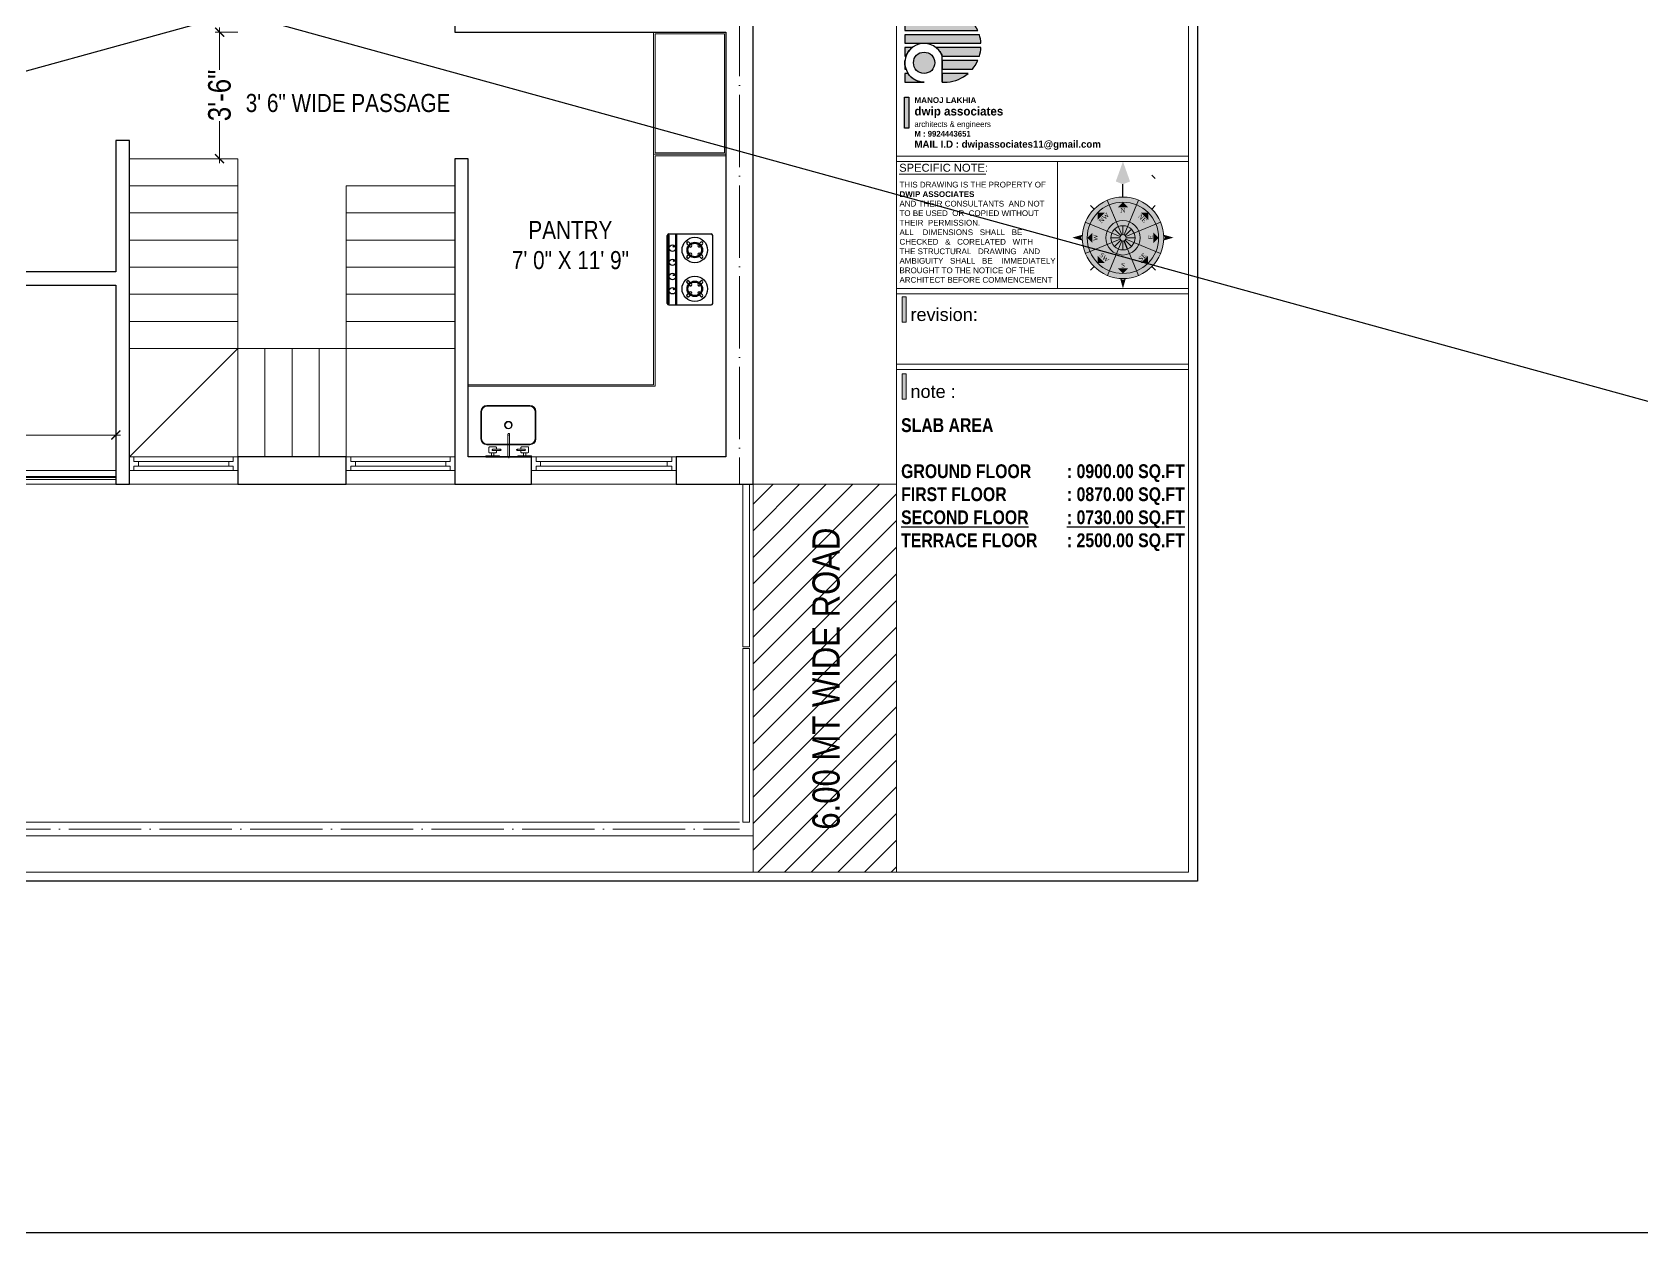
# Model space of a CAD drawing. Header units: millimetres. Extents: x 56222 to 120458, y -162468 to -121287.
# Drawn here: x 114978 to 115512, y -158693 to -158295 of the extents above; entities that cross this region are included whole.
import ezdxf
from ezdxf.enums import TextEntityAlignment as Align

# ---------------------------------------------------------------- set-up
doc = ezdxf.new("R2010")
doc.units = ezdxf.units.MM
doc.header["$MEASUREMENT"] = 0
doc.header["$PDMODE"] = 35
doc.linetypes.add('ACAD_ISO04W100', pattern=[30, 24, -3, 0, -3])
doc.layers.get('Defpoints').update_dxf_attribs({"color": 220})
for name, color, linetype, lineweight in [('Farniture', 59, 'Continuous', 25), ('FIRST FLOOR', 7, 'Continuous', 9), ('FIRST FLOOR  ( PLINE )', 5, 'Continuous', 30), ('FIRST FLOOR ( DIM )', 250, 'Continuous', 9), ('FIRST FLOOR ( DW_RAIL )', 7, 'Continuous', 9), ('FIRST FLOOR ( STAIR )', 45, 'Continuous', 9), ('FIRST FLOOR ( TEXT )', 7, 'Continuous', 9), ('FURNITURE', 59, 'Continuous', 9), ('GROUND FLOOR', 7, 'Continuous', 9), ('plot boundary', 26, 'Continuous', 30), ('SECOND FLOOR  ( PLINE )', 251, 'Continuous', 30), ('STAIRCASE', 45, 'Continuous', 25), ('X_PLOT', 1, 'Continuous', 9), ('X_PLOT ( HATCH )', 251, 'Continuous', 9), ('X_PLot_', 250, 'Continuous', 9), ('X_SHEET', 7, 'Continuous', 9), ('ZZ_PRESENTATION _( 21~05 )', 251, 'Continuous', 9)]:
    doc.layers.add(name, color=color, linetype=linetype, lineweight=lineweight)
doc.layers.add('GROUND FLOOR  ( Text )', color=251, linetype='Continuous')
doc.styles.add('Cn_BT_7½', font='swissc.ttf', dxfattribs={"height": 7.5})
doc.styles.add('DUTCH801', font='dutcheb.ttf', dxfattribs={"height": 6.5})
doc.styles.add('KATHA', font='swissc.ttf')
doc.styles.get("Standard").update_dxf_attribs({"font": 'arial.ttf', "height": 6})
doc.dimstyles.new('Cn_BT_7½', dxfattribs={"dimtxt": 9, "dimasz": 3, "dimexe": 1.5, "dimexo": 0, "dimgap": 0.09, "dimtad": 0, "dimdec": 3, "dimzin": 3, "dimdsep": 46, "dimlunit": 4, "dimtxsty": 'Cn_BT_7½', "dimblk": 'ARCHTICK', "dimcen": 0.09, "dimdle": 1.5, "dimclrd": 251, "dimclre": 251, "dimclrt": 14, "dimadec": 0, "dimazin": 0, "dimtfac": 0.75, "dimtdec": 3, "dimtofl": 0, "dimtmove": 0, "dimatfit": 3, "dimfxl": 0, "dimtolj": 1, "dimtzin": 0, "dimlwd": 15, "dimlwe": 15, "dimarcsym": 0})

# ---------------------------------------------------------------- blocks, each defined once
blk = doc.blocks.new('_ArchTick')
at = {"color": 0, "linetype": 'ByBlock', "const_width": 0.15}
blk.add_lwpolyline([(-0.5, -0.5), (0.5, 0.5)], dxfattribs=at)
blk = doc.blocks.new('*D301')
at = {"layer": 'Defpoints', "color": 0, "transparency": 16777216}
for p in [(114804.94, -158428.59), (114804.94, -158435.88), (115005.94, -158435.88)]:
    blk.add_point(p, dxfattribs=at)
at = {"layer": 'FIRST FLOOR ( DIM )', "color": 251, "lineweight": 15, "transparency": 16777216}
for p, q in [((114804.94, -158435.88), (114804.94, -158427.09)), ((115005.94, -158435.88), (115005.94, -158427.09)), ((114803.44, -158428.59), (114894.58, -158428.59)), ((115007.44, -158428.59), (114916.3, -158428.59))]:
    blk.add_line(p, q, dxfattribs=at)
at = {"layer": 'FIRST FLOOR ( DIM )', "color": 251, "lineweight": 15, "transparency": 16777216, "xscale": 3, "yscale": 3, "zscale": 3, "rotation": 180}
blk.add_blockref('_ArchTick', (114804.94, -158428.59), dxfattribs=at)
at = {"layer": 'FIRST FLOOR ( DIM )', "color": 251, "lineweight": 15, "transparency": 16777216, "xscale": 3, "yscale": 3, "zscale": 3}
blk.add_blockref('_ArchTick', (115005.94, -158428.59), dxfattribs=at)
at = {"layer": 'FIRST FLOOR ( DIM )', "color": 14, "transparency": 16777216, "insert": (114905.44, -158428.59), "char_height": 7.5, "attachment_point": 5, "style": 'Cn_BT_7½'}
blk.add_mtext('\\A1;16\'-9"', dxfattribs=at)
blk = doc.blocks.new('*D300')
at = {"layer": 'Defpoints', "color": 0, "transparency": 16777216}
for p in [(115040.37, -158294.88), (115046.44, -158294.88), (115046.44, -158336.88)]:
    blk.add_point(p, dxfattribs=at)
at = {"layer": 'FIRST FLOOR ( DIM )', "color": 251, "lineweight": 15, "transparency": 16777216}
for p, q in [((115040.37, -158293.38), (115040.37, -158307.33)), ((115046.44, -158294.88), (115038.87, -158294.88)), ((115040.37, -158338.38), (115040.37, -158324.44)), ((115046.44, -158336.88), (115038.87, -158336.88))]:
    blk.add_line(p, q, dxfattribs=at)
at = {"layer": 'FIRST FLOOR ( DIM )', "color": 251, "lineweight": 15, "transparency": 16777216, "xscale": 3, "yscale": 3, "zscale": 3}
for p, rotation in [((115040.37, -158294.88), 90), ((115040.37, -158336.88), 270)]:
    blk.add_blockref('_ArchTick', p, dxfattribs=dict(at, rotation=rotation))
at = {"layer": 'FIRST FLOOR ( DIM )', "color": 14, "transparency": 16777216, "insert": (115040.37, -158315.88), "char_height": 7.5, "attachment_point": 5, "rotation": 90, "style": 'Cn_BT_7½'}
blk.add_mtext('\\A1;3\'-6"', dxfattribs=at)
blk = doc.blocks.new('NORTH')
h = blk.add_hatch(color=9)
h.set_gradient(color1=(201, 201, 201), color2=(237, 237, 237), one_color=1, tint=0.93, name='SPHERICAL')
edge = h.paths.add_edge_path()
edge.add_arc((329168.36, -156620.06), 24.14, 0, 360)
at = {"layer": 'X_SHEET'}
for color, points in [(224, [(329168.39, -156574.83), (329168.37, -156588.36), (329164.15, -156586.66)]), (230, [(329172.6, -156586.67), (329168.37, -156588.36), (329168.39, -156574.83)]), (47, [(329165.31, -156601.96), (329168.36, -156598.92), (329171.4, -156601.97)]), (47, [(329153.43, -156609.39), (329153.44, -156605.09), (329157.74, -156605.09)]), (47, [(329179.03, -156605.13), (329183.33, -156605.13), (329183.33, -156609.44)]), (224, [(329143.42, -156619.93), (329144.27, -156618.24), (329138.35, -156619.94)]), (230, [(329144.27, -156621.62), (329143.42, -156619.93), (329138.35, -156619.94)]), (47, [(329147.22, -156620.03), (329150.27, -156616.99), (329150.26, -156623.08)]), (47, [(329186.45, -156623.1), (329186.46, -156617.01), (329189.5, -156620.06)]), (230, [(329192.45, -156621.62), (329193.3, -156619.93), (329198.37, -156619.94)]), (224, [(329193.3, -156619.93), (329192.46, -156618.24), (329198.37, -156619.94)]), (47, [(329153.39, -156634.98), (329153.4, -156630.68), (329157.7, -156634.99)]), (47, [(329171.38, -156638.16), (329165.29, -156638.15), (329168.33, -156641.2)]), (47, [(329178.98, -156635.02), (329183.29, -156630.72), (329183.29, -156635.03)]), (230, [(329166.68, -156644.13), (329168.37, -156644.98), (329168.36, -156650.06)]), (224, [(329168.37, -156644.98), (329170.06, -156644.14), (329168.36, -156650.06)])]:
    blk.add_hatch(color=color, dxfattribs=at).paths.add_polyline_path(points)
at = {"color": 254, "lineweight": 5}
for p, q in [((329185.43, -156582.85), (329187.55, -156584.97)), ((329166.49, -156620.06), (329161.19, -156620.06)), ((329167.03, -156618.73), (329163.29, -156614.98)), ((329168.36, -156618.18), (329168.36, -156612.88)), ((329169.69, -156618.73), (329173.44, -156614.98)), ((329170.24, -156620.06), (329175.54, -156620.06)), ((329167.03, -156621.39), (329163.29, -156625.13)), ((329168.36, -156621.93), (329168.36, -156627.23)), ((329169.69, -156621.39), (329173.44, -156625.13))]:
    blk.add_line(p, q, dxfattribs=at)
at = {"color": 250, "lineweight": 9}
for p, q in [((329151.3, -156602.99), (329149.18, -156600.87)), ((329167.64, -156618.32), (329159.12, -156597.75)), ((329169.08, -156618.32), (329177.6, -156597.75)), ((329185.43, -156602.99), (329187.55, -156600.87)), ((329146.06, -156610.82), (329166.63, -156619.34)), ((329170.1, -156619.34), (329190.67, -156610.82)), ((329146.06, -156629.3), (329166.63, -156620.78)), ((329159.12, -156642.36), (329167.64, -156621.79)), ((329177.6, -156642.36), (329169.08, -156621.79)), ((329170.1, -156620.78), (329190.67, -156629.3)), ((329151.3, -156637.13), (329149.18, -156639.25)), ((329185.43, -156637.13), (329187.55, -156639.25))]:
    blk.add_line(p, q, dxfattribs=at)
at = {"color": 1}
blk.add_line((329171.11, -156626.69), (329169.08, -156621.79), dxfattribs=at)
at = {"lineweight": 9}
for radius in [24.14, 21.14, 10.18, 7.18, 1.88]:
    blk.add_circle((329168.36, -156620.06), radius, dxfattribs=at)
at = {"layer": 'X_SHEET', "color": 29, "linetype": 'Continuous', "lineweight": 25}
blk.add_line((329168.36, -156595.92), (329168.37, -156588.36), dxfattribs=at)
at = {"layer": 'X_SHEET', "color": 26, "linetype": 'ByBlock', "lineweight": -2, "style": 'DUTCH801'}
for s, rotation, p in [('NW', 44.9141, (329156.19, -156607.39)), ('N', 359.9141, (329168.3, -156602.36)), ('SE', 44.9141, (329178.93, -156630.51)), ('S', 359.9141, (329168.41, -156634.95))]:
    blk.add_text(s, height=2.7, rotation=rotation, dxfattribs=at).set_placement(p, align=Align.TOP_CENTER)
for s, rotation, p in [('NE', 314.9141, (329178.93, -156609.55)), ('W', 89.9141, (329153.45, -156619.96)), ('E', 89.9141, (329186.06, -156619.76)), ('SW', 314.9141, (329156.33, -156632.65))]:
    blk.add_text(s, height=2.7, rotation=rotation, dxfattribs=at).set_placement(p, align=Align.CENTER)
blk = doc.blocks.new('logo')
at = {"layer": 'STAIRCASE', "linetype": 'Continuous', "ltscale": 15}
h = blk.add_hatch(color=0, dxfattribs=at)
edge = h.paths.add_edge_path()
edge.add_line((52190.2, -8438.8), (52131.5, -8438.8))
edge.add_line((52131.5, -8438.8), (52131.5, -8450.8))
edge.add_line((52131.5, -8450.8), (52219.1, -8450.8))
edge.add_arc((52186.1, -8489.7), 51, 49.5898, 85.3906)
edge = h.paths.add_edge_path()
edge.add_line((52225, -8456.8), (52131.5, -8456.8))
edge.add_line((52131.5, -8456.8), (52131.5, -8468.8))
edge.add_line((52131.5, -8468.8), (52232.6, -8468.8))
edge.add_arc((52186.1, -8489.7), 51, 24.196, 40.1809)
edge = h.paths.add_edge_path()
edge.add_line((52234.8, -8474.7), (52131.5, -8474.7))
edge.add_line((52131.5, -8474.7), (52131.5, -8486.7))
edge.add_line((52131.5, -8486.7), (52237, -8486.7))
edge.add_arc((52186.1, -8489.7), 51, 3.3421, 17.076)
edge = h.paths.add_edge_path()
edge.add_line((52237, -8492.6), (52174.8, -8492.6))
edge.add_arc((52158.3, -8513.7), 26.8, 19.8001, 51.8901, ccw=False)
edge.add_line((52183.5, -8504.6), (52234.8, -8504.6))
edge.add_arc((52186.1, -8489.7), 51, 342.9464, 356.6794)
edge = h.paths.add_edge_path()
edge.add_line((52232.6, -8510.5), (52183.5, -8510.5))
edge.add_line((52183.5, -8510.5), (52183.5, -8522.5))
edge.add_line((52183.5, -8522.5), (52225.1, -8522.5))
edge.add_arc((52186.1, -8489.7), 51, 319.8472, 335.8275)
edge = h.paths.add_edge_path()
edge.add_line((52219.2, -8528.5), (52183.5, -8528.5))
edge.add_line((52183.5, -8528.5), (52183.5, -8540.5))
edge.add_line((52183.5, -8540.5), (52190.4, -8540.5))
edge.add_arc((52186.1, -8489.7), 51, 274.8693, 310.4434)
edge = h.paths.add_edge_path()
edge.add_line((52136, -8528.5), (52131.5, -8528.5))
edge.add_line((52131.5, -8528.5), (52131.5, -8540.5))
edge.add_line((52131.5, -8540.5), (52158.3, -8540.5))
edge.add_arc((52158.3, -8513.7), 26.8, 213.4982, 270, ccw=False)
edge = h.paths.add_edge_path()
edge.add_line((52131.5, -8513.7), (52131.5, -8522.5))
edge.add_line((52131.5, -8522.5), (52133, -8522.5))
edge.add_arc((52158.3, -8513.7), 26.8, 180, 199.307, ccw=False)
edge = h.paths.add_edge_path()
edge.add_line((52131.7, -8510.5), (52131.5, -8510.5))
edge.add_line((52131.5, -8510.5), (52131.5, -8513.7))
edge.add_arc((52158.3, -8513.7), 26.8, 173.2545, 180, ccw=False)
edge = h.paths.add_edge_path()
edge.add_line((52141.8, -8492.6), (52131.5, -8492.6))
edge.add_line((52131.5, -8492.6), (52131.5, -8504.6))
edge.add_line((52131.5, -8504.6), (52133.1, -8504.6))
edge.add_arc((52158.3, -8513.7), 26.8, 128.1099, 160.1999, ccw=False)
edge = h.paths.add_edge_path()
edge.add_arc((52158.3, -8513.7), 14.8, 0, 360)
at = {"layer": 'STAIRCASE', "color": 0, "linetype": 'Continuous', "ltscale": 15}
blk.add_line((52183.5, -8540.5), (52183.5, -8504.6), dxfattribs=at)
for points in [[(52190.2, -8438.8), (52131.5, -8438.8), (52131.5, -8450.8), (52219.1, -8450.8, 0.157494)], [(52225, -8456.8), (52131.5, -8456.8), (52131.5, -8468.8), (52232.6, -8468.8, 0.06986)], [(52234.8, -8474.7), (52131.5, -8474.7), (52131.5, -8486.7), (52237, -8486.7, 0.059998)], [(52141.8, -8492.6), (52131.5, -8492.6), (52131.5, -8504.6), (52133.1, -8504.6, -0.140942)], [(52237, -8492.6), (52174.8, -8492.6, -0.140942), (52183.5, -8504.6), (52234.8, -8504.6, 0.059993)], [(52131.7, -8510.5), (52131.5, -8510.5), (52131.5, -8513.7, -0.029441)], [(52131.5, -8513.7), (52131.5, -8522.5), (52133, -8522.5, -0.084443)], [(52232.6, -8510.5), (52183.5, -8510.5), (52183.5, -8522.5), (52225.1, -8522.5, 0.069841)], [(52136, -8528.5), (52131.5, -8528.5), (52131.5, -8540.5), (52158.3, -8540.5, -0.251655)], [(52219.2, -8528.5), (52183.5, -8528.5), (52183.5, -8540.5), (52190.4, -8540.5, 0.15648)]]:
    blk.add_lwpolyline(points, format="xyb", close=True, dxfattribs=at)
blk.add_circle((52158.3, -8513.7), 14.8, dxfattribs=at)
blk.add_arc((52158.3, -8513.7), 26.8, 19.8001, 270, dxfattribs=at)
blk = doc.blocks.new('G')
at = {"layer": 'Farniture'}
for p, q in [((458617.15, -262348.88), (458617.15, -262330.11)), ((458617.42, -262348.88), (458617.42, -262330.11)), ((458617.6, -262329.67), (458629.29, -262329.67)), ((458617.69, -262348.88), (458617.69, -262330.11)), ((458619.57, -262349.32), (458619.57, -262329.67)), ((458619.84, -262349.32), (458619.84, -262329.67)), ((458629.73, -262348.88), (458629.73, -262330.11)), ((458622.64, -262331.98), (458622.64, -262331.98)), ((458622.64, -262332.49), (458623.35, -262333.19)), ((458622.64, -262335.76), (458623.35, -262335.06)), ((458623.15, -262331.98), (458623.85, -262332.69)), ((458623.15, -262336.27), (458623.85, -262335.56)), ((458623.85, -262333.19), (458623.85, -262333.19)), ((458623.85, -262335.06), (458623.85, -262335.06)), ((458626.42, -262331.98), (458625.72, -262332.69)), ((458625.72, -262333.19), (458625.72, -262333.19)), ((458625.72, -262335.06), (458625.72, -262335.06)), ((458626.42, -262336.27), (458625.72, -262335.56)), ((458626.93, -262332.49), (458626.22, -262333.19)), ((458626.93, -262335.76), (458626.22, -262335.06)), ((458626.93, -262331.98), (458626.93, -262331.98)), ((458622.64, -262336.27), (458622.64, -262336.27)), ((458626.93, -262336.27), (458626.93, -262336.27)), ((458622.64, -262342.7), (458622.64, -262342.7)), ((458622.64, -262343.21), (458623.35, -262343.91)), ((458623.15, -262342.7), (458623.85, -262343.41)), ((458623.85, -262343.91), (458623.85, -262343.91)), ((458626.42, -262342.7), (458625.72, -262343.41)), ((458625.72, -262343.91), (458625.72, -262343.91)), ((458626.93, -262343.21), (458626.22, -262343.91)), ((458626.93, -262342.7), (458626.93, -262342.7)), ((458622.64, -262346.49), (458623.35, -262345.78)), ((458622.64, -262346.99), (458622.64, -262346.99)), ((458623.15, -262346.99), (458623.85, -262346.29)), ((458623.85, -262345.78), (458623.85, -262345.78)), ((458625.72, -262345.78), (458625.72, -262345.78)), ((458626.42, -262346.99), (458625.72, -262346.29)), ((458626.93, -262346.49), (458626.22, -262345.78)), ((458626.93, -262346.99), (458626.93, -262346.99)), ((458617.6, -262349.32), (458629.29, -262349.32))]:
    blk.add_line(p, q, dxfattribs=at)
for centre, radius in [((458624.78, -262334.12), 3.52), ((458618.63, -262333.6), 0.893), ((458618.97, -262333.18), 0.16), ((458624.78, -262334.12), 2.14), ((458624.78, -262334.12), 1.88), ((458618.63, -262337.53), 0.893), ((458618.97, -262337.11), 0.16), ((458618.63, -262341.46), 0.893), ((458618.63, -262345.39), 0.893), ((458618.97, -262341.04), 0.16), ((458618.97, -262344.97), 0.16), ((458624.78, -262344.85), 3.52), ((458624.78, -262344.85), 2.14), ((458624.78, -262344.85), 1.88)]:
    blk.add_circle(centre, radius, dxfattribs=at)
for centre, radius, start, end in [((458617.6, -262330.11), 0.447, 90, 180), ((458617.56, -262330.11), 0.134, 0, 180), ((458629.29, -262330.11), 0.447, 0, 90), ((458622.89, -262332.23), 0.357, 135, 225), ((458622.89, -262336.02), 0.357, 135, 225), ((458622.89, -262332.23), 0.357, 45, 135), ((458623.6, -262332.94), 0.357, 225, 315), ((458623.6, -262335.31), 0.357, 45, 135), ((458623.6, -262332.94), 0.357, 315, 45), ((458623.6, -262335.31), 0.357, 315, 45), ((458625.97, -262332.94), 0.357, 135, 225), ((458625.97, -262335.31), 0.357, 135, 225), ((458625.97, -262332.94), 0.357, 225, 315), ((458625.97, -262335.31), 0.357, 45, 135), ((458626.68, -262332.23), 0.357, 45, 135), ((458626.68, -262332.23), 0.357, 315, 45), ((458626.68, -262336.02), 0.357, 315, 45), ((458622.89, -262336.02), 0.357, 225, 315), ((458626.68, -262336.02), 0.357, 225, 315), ((458622.89, -262342.95), 0.357, 135, 225), ((458622.89, -262342.95), 0.357, 45, 135), ((458623.6, -262343.66), 0.357, 225, 315), ((458623.6, -262343.66), 0.357, 315, 45), ((458625.97, -262343.66), 0.357, 135, 225), ((458625.97, -262343.66), 0.357, 225, 315), ((458626.68, -262342.95), 0.357, 45, 135), ((458626.68, -262342.95), 0.357, 315, 45), ((458617.6, -262348.88), 0.447, 180, 270), ((458617.56, -262348.88), 0.134, 180, 0), ((458622.89, -262346.74), 0.357, 135, 225), ((458622.89, -262346.74), 0.357, 225, 315), ((458623.6, -262346.03), 0.357, 45, 135), ((458623.6, -262346.03), 0.357, 315, 45), ((458625.97, -262346.03), 0.357, 135, 225), ((458625.97, -262346.03), 0.357, 45, 135), ((458626.68, -262346.74), 0.357, 225, 315), ((458626.68, -262346.74), 0.357, 315, 45), ((458629.29, -262348.88), 0.447, 270, 0)]:
    blk.add_arc(centre, radius, start, end, dxfattribs=at)
blk = doc.blocks.new('MIXER')
at = {"layer": 'ZZ_PRESENTATION _( 21~05 )', "color": 252}
for p, q in [((41843.12, 3114.63), (41845.23, 3114.63)), ((41849.2, 3111.28), (41849.2, 3118.82)), ((41849.79, 3111.28), (41849.79, 3118.82)), ((41855.87, 3114.63), (41853.76, 3114.63)), ((41841.92, 3111.68), (41846.43, 3111.68)), ((41841.92, 3111.68), (41841.92, 3111.28)), ((41841.92, 3111.68), (41846.43, 3111.68)), ((41841.92, 3111.68), (41841.92, 3111.28)), ((41857.07, 3111.28), (41841.92, 3111.28)), ((41842.92, 3112.86), (41842.92, 3114.44)), ((41843.12, 3112.66), (41845.23, 3112.66)), ((41843.78, 3111.68), (41843.78, 3112.66)), ((41844.18, 3113.85), (41846.74, 3113.85)), ((41844.18, 3113.45), (41846.74, 3113.45)), ((41844.57, 3111.68), (41844.57, 3112.66)), ((41845.43, 3113.85), (41845.43, 3114.44)), ((41845.43, 3112.86), (41845.43, 3113.45)), ((41846.43, 3111.68), (41846.43, 3111.28)), ((41846.43, 3111.68), (41846.43, 3111.28)), ((41849.5, 3111.28), (41849.5, 3110.89)), ((41849.5, 3111.28), (41849.5, 3110.89)), ((41854.82, 3113.85), (41852.25, 3113.85)), ((41854.82, 3113.45), (41852.25, 3113.45)), ((41857.07, 3111.68), (41852.56, 3111.68)), ((41852.56, 3111.68), (41852.56, 3111.28)), ((41857.07, 3111.68), (41852.56, 3111.68)), ((41852.56, 3111.68), (41852.56, 3111.28)), ((41853.56, 3113.85), (41853.56, 3114.44)), ((41853.56, 3112.86), (41853.56, 3113.45)), ((41855.87, 3112.66), (41853.76, 3112.66)), ((41854.42, 3111.68), (41854.42, 3112.66)), ((41855.21, 3111.68), (41855.21, 3112.66)), ((41856.07, 3112.86), (41856.07, 3114.44)), ((41857.07, 3111.68), (41857.07, 3111.28)), ((41857.07, 3111.68), (41857.07, 3111.28))]:
    blk.add_line(p, q, dxfattribs=at)
for centre, radius in [((41849.5, 3118.82), 0.296), ((41846.74, 3113.65), 0.197), ((41852.25, 3113.65), 0.197)]:
    blk.add_circle(centre, radius, dxfattribs=at)
for centre, start, end in [((41843.12, 3114.44), 89.9998, 179.9998), ((41845.23, 3114.44), 359.9998, 89.9998), ((41853.76, 3114.44), 90.0002, 180.0002), ((41855.87, 3114.44), 0.0002, 90.0002), ((41843.12, 3112.86), 179.9998, 269.9998), ((41844.18, 3113.65), 89.9998, 269.9998), ((41845.23, 3112.86), 269.9998, 359.9998), ((41853.76, 3112.86), 180.0002, 270.0002), ((41854.82, 3113.65), 270.0002, 90.0002), ((41855.87, 3112.86), 270.0002, 0.0002)]:
    blk.add_arc(centre, 0.197, start, end, dxfattribs=at)

msp = doc.modelspace()

# ---------------------------------------------------------------- hatches: boundary and pattern name
at = {"layer": 'STAIRCASE', "linetype": 'Continuous', "ltscale": 15}
msp.add_hatch(color=251, dxfattribs=at).paths.add_polyline_path([(115267.69923, -158316.46835), (115269.0999, -158316.46835), (115269.0999, -158326.71198), (115267.69923, -158326.71198)])
at = {"layer": 'X_PLOT ( HATCH )'}
h = msp.add_hatch(dxfattribs=at)
h.set_pattern_fill('ANSI31', color=251, scale=50, style=0)
h.set_pattern_definition([(45, (13595.827, 893.475), (-4.41941738, 4.41941738), [])])
h.paths.add_polyline_path([(115217.43568, -158444.88434), (115264.99792, -158444.88434), (115264.99792, -158573.66741), (115217.43568, -158573.66741)])
at = {"layer": 'X_SHEET', "ltscale": 0.25}
h = msp.add_hatch(color=0, dxfattribs=at)
h.dxf.hatch_style = 1
h.paths.add_polyline_path([(115268.21031, -158382.74631), (115266.90633, -158382.74631), (115266.90633, -158391.13331), (115268.21031, -158391.13331)])
h = msp.add_hatch(color=0, dxfattribs=at)
h.dxf.hatch_style = 1
h.paths.add_polyline_path([(115268.21023, -158408.28199), (115266.90626, -158408.28199), (115266.90626, -158416.66899), (115268.21023, -158416.66899)])

# ---------------------------------------------------------------- linework, layer by layer
at = {"layer": 'Defpoints'}
msp.add_lwpolyline([(115364.97113, -158576.66741), (114677.70766, -158576.66741), (114677.70766, -158041.7346), (115364.97113, -158041.7346)], close=True, dxfattribs=at)
at = {"layer": 'FIRST FLOOR', "color": 1, "linetype": 'ACAD_ISO04W100'}
msp.add_line((115212.93568, -158044.7346), (115212.93568, -158444.88434), dxfattribs=at)
at = {"layer": 'FIRST FLOOR'}
for p, q in [((115217.43568, -158128.38434), (115217.43568, -158444.88434)), ((115208.43568, -158294.88434), (115208.43568, -158435.88434)), ((115005.93568, -158330.88434), (115005.93568, -158374.38434)), ((115010.43568, -158330.88434), (115005.93568, -158330.88434)), ((115010.43568, -158330.88434), (115010.43568, -158444.88434)), ((115118.43568, -158336.88434), (115118.43568, -158444.88434)), ((115122.93568, -158336.88434), (115118.43568, -158336.88434)), ((115122.93568, -158336.88434), (115122.93568, -158435.88434)), ((115005.93568, -158378.88434), (114804.93568, -158378.88434)), ((115005.93568, -158374.38434), (114969.93568, -158374.38434)), ((115005.93568, -158378.88434), (115005.93568, -158444.88434)), ((115118.43568, -158435.88434), (115010.43568, -158435.88434)), ((115046.43568, -158435.88434), (115046.43568, -158444.88434)), ((115082.43568, -158435.88434), (115082.43568, -158444.88434)), ((115208.43568, -158435.88434), (115122.93568, -158435.88434)), ((115143.93568, -158435.88434), (115143.93568, -158444.88434)), ((115191.93568, -158435.88434), (115191.93568, -158444.88434)), ((115005.93568, -158440.38434), (114809.43568, -158440.38434)), ((115217.43568, -158444.88434), (114804.93568, -158444.88434))]:
    msp.add_line(p, q, dxfattribs=at)
at = {"layer": 'FIRST FLOOR  ( PLINE )'}
for points in [[(115217.43568, -158128.38434), (115171.68568, -158128.38434), (115171.68568, -158132.88434), (115208.43568, -158132.88434), (115208.43568, -158290.38434), (115118.43568, -158290.38434), (115118.43568, -158294.88434), (115208.43568, -158294.88434), (115208.43568, -158435.88434), (115191.93568, -158435.88434), (115191.93568, -158444.88434), (115217.43568, -158444.88434)], [(115010.43568, -158330.88434), (115005.93568, -158330.88434), (115005.93568, -158374.38434), (114969.93568, -158374.38434), (114969.93568, -158378.88434), (115005.93568, -158378.88434), (115005.93568, -158444.88434), (115010.43568, -158444.88434)], [(115143.93568, -158435.88434), (115122.93568, -158435.88434), (115122.93568, -158336.88434), (115118.43568, -158336.88434), (115118.43568, -158444.88434), (115143.93568, -158444.88434)], [(115082.43568, -158435.88434), (115046.43568, -158435.88434), (115046.43568, -158444.88434), (115082.43568, -158444.88434)]]:
    msp.add_lwpolyline(points, close=True, dxfattribs=at)
at = {"layer": 'FIRST FLOOR ( DW_RAIL )'}
for points in [[(114806.43568, -158378.88434), (114809.43568, -158378.88434), (114809.43568, -158440.38434), (115005.93568, -158440.38434), (115005.93568, -158442.38434), (114807.43568, -158442.38434), (114807.43568, -158378.88434), (114807.13568, -158378.88434), (114807.13568, -158442.68434), (115005.93568, -158442.68434), (115005.93568, -158440.38434), (114809.43568, -158440.38434), (114809.43568, -158378.88434), (114806.43568, -158378.88434), (114806.43568, -158443.38434), (115005.93568, -158443.38434), (115005.93568, -158440.38434), (114809.43568, -158440.38434), (114809.43568, -158378.88434)], [(115046.43568, -158435.88434), (115044.93568, -158435.88434), (115044.93568, -158437.38434), (115043.43568, -158437.38434), (115043.43568, -158438.88434), (115013.43568, -158438.88434), (115013.43568, -158437.38434), (115011.93568, -158437.38434), (115011.93568, -158435.88434), (115010.43568, -158435.88434), (115010.43568, -158440.38434), (115011.93568, -158440.38434), (115011.93568, -158438.88434), (115013.43568, -158438.88434), (115013.43568, -158437.38434), (115043.43568, -158437.38434), (115043.43568, -158438.88434), (115044.93568, -158438.88434), (115044.93568, -158440.38434), (115046.43568, -158440.38434), (115046.43568, -158435.88434), (115010.43568, -158435.88434), (115010.43568, -158440.38434), (115046.43568, -158440.38434)], [(115118.43568, -158435.88434), (115116.93568, -158435.88434), (115116.93568, -158437.38434), (115115.43568, -158437.38434), (115115.43568, -158438.88434), (115085.43568, -158438.88434), (115085.43568, -158437.38434), (115083.93568, -158437.38434), (115083.93568, -158435.88434), (115082.43568, -158435.88434), (115082.43568, -158440.38434), (115083.93568, -158440.38434), (115083.93568, -158438.88434), (115085.43568, -158438.88434), (115085.43568, -158437.38434), (115115.43568, -158437.38434), (115115.43568, -158438.88434), (115116.93568, -158438.88434), (115116.93568, -158440.38434), (115118.43568, -158440.38434), (115118.43568, -158435.88434), (115082.43568, -158435.88434), (115082.43568, -158440.38434), (115118.43568, -158440.38434)], [(115191.93568, -158435.88434), (115190.43568, -158435.88434), (115190.43568, -158437.38434), (115188.93568, -158437.38434), (115188.93568, -158438.88434), (115146.93568, -158438.88434), (115146.93568, -158437.38434), (115145.43568, -158437.38434), (115145.43568, -158435.88434), (115143.93568, -158435.88434), (115143.93568, -158440.38434), (115145.43568, -158440.38434), (115145.43568, -158438.88434), (115146.93568, -158438.88434), (115146.93568, -158437.38434), (115188.93568, -158437.38434), (115188.93568, -158438.88434), (115190.43568, -158438.88434), (115190.43568, -158440.38434), (115191.93568, -158440.38434), (115191.93568, -158435.88434), (115143.93568, -158435.88434), (115143.93568, -158440.38434), (115191.93568, -158440.38434)]]:
    msp.add_lwpolyline(points, close=True, dxfattribs=at)
at = {"layer": 'FIRST FLOOR ( STAIR )', "ltscale": 0.7}
for p, q in [((115046.43568, -158336.88434), (115010.43568, -158336.88434)), ((115046.43568, -158345.88434), (115010.43568, -158345.88434)), ((115046.43568, -158354.88434), (115010.43568, -158354.88434)), ((115046.43568, -158363.88434), (115010.43568, -158363.88434)), ((115046.43568, -158372.88434), (115010.43568, -158372.88434)), ((115046.43568, -158381.88434), (115010.43568, -158381.88434)), ((115046.43568, -158390.88434), (115010.43568, -158390.88434)), ((115046.43568, -158399.88434), (115010.43568, -158399.88434))]:
    msp.add_line(p, q, dxfattribs=at)
at = {"layer": 'FIRST FLOOR ( STAIR )'}
for p, q in [((115046.43568, -158336.88434), (115046.43568, -158435.88434)), ((115118.43568, -158345.88434), (115082.43568, -158345.88434)), ((115082.43568, -158345.88434), (115082.43568, -158435.88434)), ((115118.43568, -158354.88434), (115082.43568, -158354.88434)), ((115118.43568, -158363.88434), (115082.43568, -158363.88434)), ((115118.43568, -158372.88434), (115082.43568, -158372.88434)), ((115118.43568, -158381.88434), (115082.43568, -158381.88434)), ((115118.43568, -158390.88434), (115082.43568, -158390.88434)), ((115046.43568, -158399.88434), (115010.43568, -158435.88434)), ((115118.43568, -158399.88434), (115046.43568, -158399.88434)), ((115055.43568, -158399.88434), (115055.43568, -158435.88434)), ((115064.43568, -158399.88434), (115064.43568, -158435.88434)), ((115073.43568, -158399.88434), (115073.43568, -158435.88434))]:
    msp.add_line(p, q, dxfattribs=at)
at = {"layer": 'FURNITURE'}
for points in [[(115184.43568, -158335.38552), (115208.43568, -158335.38552), (115208.43568, -158294.88552), (115184.43568, -158294.88552)], [(115184.93568, -158334.88552), (115207.93568, -158334.88552), (115207.93568, -158295.38552), (115184.93568, -158295.38552)]]:
    msp.add_lwpolyline(points, close=True, dxfattribs=at)
for points in [[(115122.93568, -158411.88434), (115184.43568, -158411.88434), (115184.43568, -158335.38552), (115208.43568, -158335.38552)], [(115122.93568, -158412.38434), (115184.93568, -158412.38434), (115184.93568, -158335.88552), (115208.43568, -158335.88552)]]:
    msp.add_lwpolyline(points, dxfattribs=at)
for points in [[(115127.12188, -158420.76741), (115127.12188, -158429.85908, 0.414213562), (115129.09018, -158431.82738), (115143.38004, -158431.82738, 0.414213562), (115145.34834, -158429.85908), (115145.34834, -158420.76741, 0.414213562), (115143.38004, -158418.79911), (115129.09018, -158418.79911, 0.414213562)], [(115127.31674, -158420.96228), (115127.31674, -158429.66421, 0.414213562), (115129.28504, -158431.63251), (115143.18518, -158431.63251, 0.414213562), (115145.15348, -158429.66421), (115145.15348, -158420.96228, 0.414213562), (115143.18518, -158418.99398), (115129.28504, -158418.99398, 0.414213562)]]:
    msp.add_lwpolyline(points, format="xyb", close=True, dxfattribs=at)
for radius in [1.26137, 1.0665]:
    msp.add_circle((115136.23511, -158425.31325), radius, dxfattribs=at)
at = {"layer": 'GROUND FLOOR'}
for p, q in [((115217.43568, -158044.7346), (115217.43568, -158573.66741)), ((114721.68568, -158557.13434), (115212.93568, -158557.13434)), ((114717.18568, -158561.63434), (115217.43568, -158561.63434))]:
    msp.add_line(p, q, dxfattribs=at)
at = {"layer": 'GROUND FLOOR', "color": 1, "linetype": 'ACAD_ISO04W100'}
msp.add_line((114719.43568, -158559.38434), (115212.93568, -158559.38434), dxfattribs=at)
at = {"layer": 'plot boundary', "color": 251, "ltscale": 0.25}
msp.add_lwpolyline([(115267.69923, -158316.46835), (115269.0999, -158316.46835), (115269.0999, -158326.71198), (115267.69923, -158326.71198)], close=True, dxfattribs=at)
at = {"layer": 'SECOND FLOOR  ( PLINE )'}
for p, q in [((113576.41025, -158693.39293), (116516.02946, -157883.44022)), ((113576.41025, -157883.44022), (116516.02946, -158693.39293))]:
    msp.add_line(p, q, dxfattribs=at)
at = {"layer": 'X_PLOT', "color": 0}
msp.add_lwpolyline([(115217.43568, -158444.88434), (115264.99792, -158444.88434), (115264.99792, -158573.66741), (115217.43568, -158573.66741)], close=True, dxfattribs=at)
at = {"layer": 'X_PLot_', "color": 25, "ltscale": 20}
for points in [[(115214.06346, -158444.88434), (115214.06346, -158498.89329), (115216.30791, -158498.89329), (115216.30791, -158444.88434)], [(115214.06346, -158499.44968), (115214.06346, -158557.13434), (115216.30791, -158557.13434), (115216.30791, -158499.44968)]]:
    msp.add_lwpolyline(points, close=True, dxfattribs=at)
at = {"layer": 'X_SHEET', "linetype": 'Continuous'}
msp.add_line((115265.95643, -158342.0081), (115294.70209, -158342.0081), dxfattribs=at)
at = {"layer": 'X_SHEET', "color": 5, "lineweight": 30}
msp.add_lwpolyline([(113576.41025, -157883.44022), (116516.02946, -157883.44022), (116516.02946, -158693.39293), (113576.41025, -158693.39293)], close=True, dxfattribs=at)
at = {"layer": 'X_SHEET'}
for points in [[(115364.97108, -158576.66741), (114677.7076, -158576.66741), (114677.7076, -158041.7346), (115364.97108, -158041.7346)], [(114680.7076, -158573.66741), (115264.99792, -158573.66741), (115264.99792, -158044.7346), (114680.7076, -158044.7346)], [(115264.99782, -158044.7346), (115361.97102, -158044.7346), (115361.97111, -158573.66741), (115264.99792, -158573.66741)], [(115264.99782, -158284.83312), (115361.97105, -158284.83312), (115361.97105, -158336.00421), (115264.99782, -158336.00421)], [(115318.42559, -158379.94472), (115264.99782, -158379.94472), (115264.99782, -158337.80103), (115318.42559, -158337.80103)], [(115264.99782, -158379.94472), (115361.97105, -158379.94472), (115361.97105, -158337.80103), (115264.99782, -158337.80103)], [(115264.99782, -158381.74154), (115361.97105, -158381.74154), (115361.97105, -158405.07996), (115264.99782, -158405.07996)], [(115361.97098, -158406.87678), (115264.99782, -158406.87678), (115264.99797, -158573.66741), (115361.97117, -158573.66741)]]:
    msp.add_lwpolyline(points, close=True, dxfattribs=at)
at = {"layer": 'X_SHEET', "color": 0, "ltscale": 0.25}
for points in [[(115266.90633, -158382.74631), (115268.21031, -158382.74631), (115268.21031, -158391.13331), (115266.90633, -158391.13331)], [(115266.90626, -158408.28199), (115268.21023, -158408.28199), (115268.21023, -158416.66899), (115266.90626, -158416.66899)]]:
    msp.add_lwpolyline(points, close=True, dxfattribs=at)

# ---------------------------------------------------------------- block references
at = {"xscale": 0.5602052887008367, "yscale": 0.5602052887008367, "zscale": 0.5602052887008367, "rotation": 0.02728220597180475}
msp.add_blockref('NORTH', (-69103.42214, -70711.57076), dxfattribs=at)
at = {"layer": 'FURNITURE', "xscale": 1.200000000011642, "yscale": 1.200000000011642, "zscale": 1.200000000011642}
msp.add_blockref('G', (-435151.64267, 156433.76049), dxfattribs=at)
at = {"layer": 'FURNITURE', "rotation": 2.001031983402173e-08}
msp.add_blockref('MIXER', (73286.85263, -161547.16855), dxfattribs=at)
at = {"layer": 'STAIRCASE', "color": 251, "linetype": 'Continuous', "xscale": 0.2395125656039454, "yscale": 0.2395125656039454, "zscale": 0.2395125656039454}
msp.add_blockref('logo', (102781.645, -156265.91121), dxfattribs=at)

# ---------------------------------------------------------------- texts
at = {"layer": 'FIRST FLOOR ( TEXT )', "char_height": 6, "attachment_point": 5, "style": 'KATHA'}
for s, insert in [('3\' 6" WIDE PASSAGE', (115083.00802, -158318.41895)), ('PANTRY\\P7\' 0" X 11\' 9"', (115156.81057, -158365.57726))]:
    msp.add_mtext(s, dxfattribs=dict(at, insert=insert))
at = {"layer": 'GROUND FLOOR  ( Text )', "color": 250, "insert": (115266.57442, -158423.02355), "char_height": 4.5850045, "attachment_point": 1, "style": 'KATHA'}
msp.add_mtext('{\\fSwis721 Cn BT|b1|i0|c0|p34;\\C1;SLAB AREA\\P\\PGROUND FLOOR ^I: 0900.00 SQ.FT\\PFIRST FLOOR^I^I: 0870.00 SQ.FT\\P\\LSECOND FLOOR^I: 0730.00 SQ.FT\\P\\lTERRACE FLOOR^I: 2500.00 SQ.FT}', dxfattribs=at)
at = {"layer": 'plot boundary', "color": 251, "ltscale": 0.25, "insert": (115271.00323, -158316.46835), "char_height": 2.8741508, "attachment_point": 1}
msp.add_mtext('{\\fArial|b1|i0|c0|p34;\\H0.6667x;MANOJ LAKHIA\\fBankGothic Lt BT|b1|i0|c0|p34;\\P\\fBankGothic Md BT|b1|i0|c0|p34;\\H1.5x;dwip associates\\P\\fBankGothic Lt BT|b0|i0|c0|p34;\\H0.6667x;architects & engineers\\P\\fStylus BT|b1|i0|c0|p34;\\H0.9999x;M : 9924443651\\P\\H1.25x;MAIL I.D : dwipassociates11@gmail.com}', dxfattribs=at)
at = {"layer": 'X_PLOT', "color": 250, "insert": (115241.71472, -158509.45987), "char_height": 9, "attachment_point": 5, "rotation": 90, "style": 'KATHA'}
msp.add_mtext('6.00 MT WIDE ROAD', dxfattribs=at)
at = {"layer": 'X_SHEET', "linetype": 'Continuous', "insert": (115265.94373, -158338.54882), "char_height": 2.6552016, "attachment_point": 1}
msp.add_mtext('SPECIFIC NOTE:', dxfattribs=at)
at = {"layer": 'X_SHEET', "color": 0, "linetype": 'Continuous', "insert": (115266.02923, -158344.53042), "char_height": 1.8967202, "attachment_point": 1}
msp.add_mtext('THIS DRAWING IS THE PROPERTY OF \\P{\\fArial|b1|i0|c0|p34;\\C59;DWIP ASSOCIATES\\C29; \\fArial|b0|i0|c0|p34;\\P}AND THEIR CONSULTANTS  AND NOT \\PTO BE USED  OR  COPIED WITHOUT \\PTHEIR  PERMISSION.\\PALL    DIMENSIONS   SHALL   BE   \\PCHECKED   &   CORELATED   WITH   \\PTHE STRUCTURAL   DRAWING   AND   \\PAMBIGUITY   SHALL   BE    IMMEDIATELY \\PBROUGHT TO THE NOTICE OF THE \\PARCHITECT BEFORE COMMENCEMENT', dxfattribs=at)
at = {"layer": 'X_SHEET', "color": 29, "ltscale": 0.25, "char_height": 4.2977407, "attachment_point": 1}
for s, insert in [('{\\C0;revision:}', (115269.67657, -158386.44827)), ('{\\C0;note :}', (115269.67649, -158411.98395))]:
    msp.add_mtext(s, dxfattribs=dict(at, insert=insert))

# ---------------------------------------------------------------- dimensions: what is measured, and where the dimension line sits
at = {"layer": 'FIRST FLOOR ( DIM )'}
dim = msp.add_linear_dim(base=(115040.37438, -158294.88434), p1=(115046.43568, -158336.88434), p2=(115046.43568, -158294.88434), angle=90, dimstyle='Cn_BT_7½', dxfattribs=at)
dim.commit()
dim.dimension.update_dxf_attribs({"geometry": '*D300', "text_midpoint": (115040.37438, -158315.88434)})
dim = msp.add_linear_dim(base=(114804.93568, -158428.58633), p1=(115005.93568, -158435.88434), p2=(114804.93568, -158435.88434), dimstyle='Cn_BT_7½', dxfattribs=at)
dim.commit()
dim.dimension.update_dxf_attribs({"geometry": '*D301', "text_midpoint": (114905.43568, -158428.58633)})

doc.saveas('drawing.dxf')
